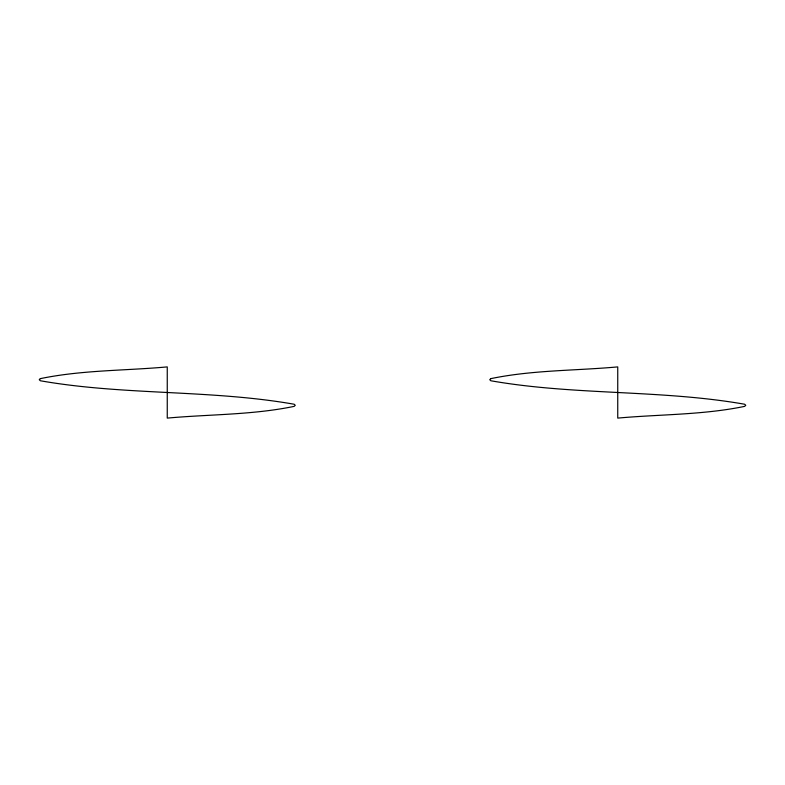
<?xml version="1.0" encoding="UTF-8"?>
<svg xmlns="http://www.w3.org/2000/svg" width="785" height="785" viewBox="0 0 785 785"><rect width="100%" height="100%" fill="white"/><g stroke="black" fill="none" stroke-linecap="round" stroke-linejoin="round"><path stroke-width="1.18" d="M40.349 378.635L39.25 379.704L40.349 380.764C124.02 395.454 210.488 389.546 294.159 404.236L295.258 405.296L294.159 406.365C252.564 415.01 209.487 414.264 167.254 418.101L167.254 366.899C125.021 370.736 81.944 369.99 40.349 378.635M490.841 378.635L489.742 379.704L490.841 380.764C574.512 395.454 660.98 389.546 744.651 404.236L745.75 405.296L744.651 406.365C703.056 415.01 659.979 414.264 617.746 418.101L617.746 366.899C575.513 370.736 532.436 369.99 490.841 378.635"/></g></svg>
